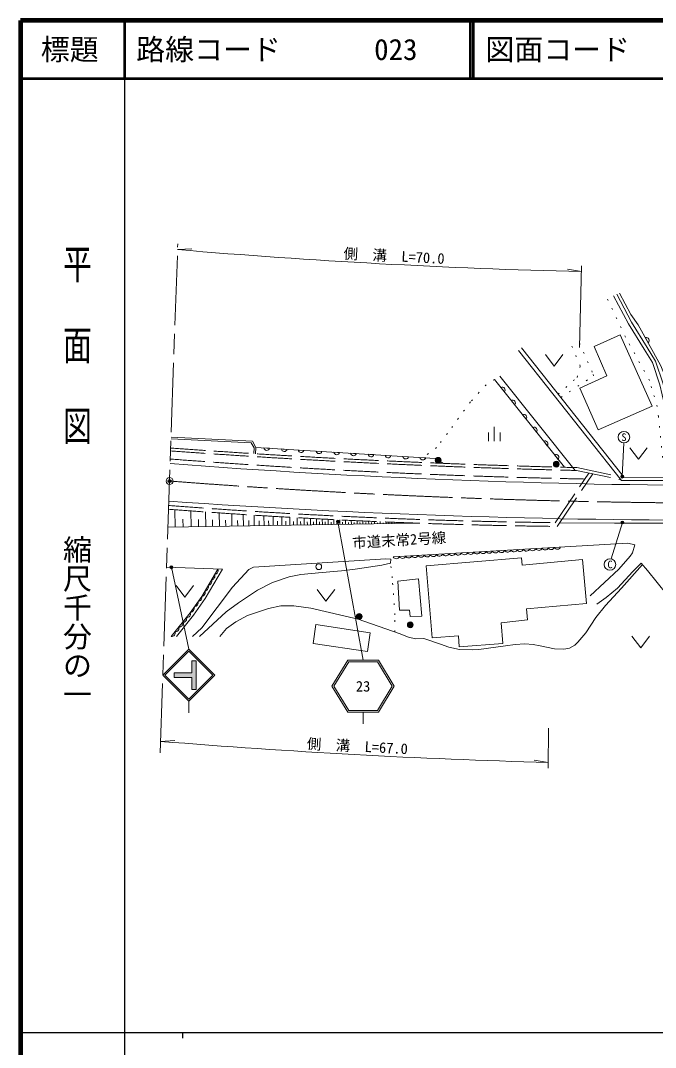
# Model space of a CAD drawing. Units: millimetres, scale not verified. Extents: x 40000 to 680000, y 20000 to 380000.
# Drawn here: x 40000 to 149775, y 202409 to 380000 of the extents above; entities that cross this region are included whole.
import ezdxf
from ezdxf.enums import TextEntityAlignment as Align

# ---------------------------------------------------------------- set-up
doc = ezdxf.new("R2010")
doc.units = ezdxf.units.MM
doc.header["$LTSCALE"] = 1000
doc.header["$PDMODE"] = 32
doc.header["$PDSIZE"] = 500
for name, pattern in [('CHAIN', [18.5, 12, -1.5, 3.5, -1.5]), ('DASHED', [7.5, 6, -1.5]), ('DOTTED', [1.75, 0.25, -1.5])]:
    doc.linetypes.add(name, pattern=pattern)
for name, color, linetype, lineweight in [('M-BGD', 7, 'Continuous', 13), ('M-BMK', 2, 'CHAIN', 13), ('M-BMK-SRVR', 3, 'Continuous', 13), ('M-STR-HTXT', 7, 'Continuous', 13), ('M-STR-STRC', 7, 'Continuous', 13), ('M-TTL', 2, 'Continuous', 140), ('M-TTL-BAND', 7, 'Continuous', 25), ('M-TTL-LINE', 7, 'Continuous', 50)]:
    doc.layers.add(name, color=color, linetype=linetype, lineweight=lineweight)
for name, color, linetype in [('M-BMK-HTXT', 7, 'Continuous'), ('M-OTRS', 6, 'Continuous'), ('M-TTL-TXT', 7, 'Continuous')]:
    doc.layers.add(name, color=color, linetype=linetype)
doc.styles.add('@ＭＳ ゴシック', font='')
doc.styles.add('ＭＳ ゴシック', font='')
doc.styles.get('@ＭＳ ゴシック').set_extended_font_data('@MS Gothic')
doc.styles.get('ＭＳ ゴシック').set_extended_font_data('MS Gothic')

msp = doc.modelspace()

# ---------------------------------------------------------------- hatches: boundary and pattern name
at = {"layer": 'M-BGD'}
for points in [[(111703, 303959, -1), (112703, 303959, -0.41421), (112203, 303459, -0.41421)], [(132130, 303278, -1), (133130, 303278, -0.41421), (132630, 302778, -0.41421)], [(98051, 276935, -1), (99051, 276935, -0.41421), (98551, 276435, -0.41421)], [(106878, 275501, -1), (107878, 275501, -0.41421), (107378, 275001, -0.41421)]]:
    msp.add_hatch(color=256, dxfattribs=at).paths.add_polyline_path(points)
at = {"layer": 'M-STR-HTXT'}
for points in [[(144220, 301308, -1), (143863, 300957, -1)], [(95084, 293476, -1), (94645, 293237, -1)], [(144231, 293360, -1), (143874, 293010, -1)], [(66305, 285565, -1), (65866, 285326, -1)]]:
    msp.add_hatch(color=256, dxfattribs=at).paths.add_polyline_path(points)
at = {"layer": 'M-STR-STRC'}
msp.add_hatch(color=256, dxfattribs=at).paths.add_polyline_path([(69587, 266417), (69587, 264292), (70337, 264292), (70337, 269292), (69587, 269292), (69587, 267167), (66587, 267167), (66587, 266417)])

# ---------------------------------------------------------------- linework, layer by layer
at = {"layer": 'M-BGD'}
for p, q in [((148033, 325158), (148513, 324291)), ((134044, 302742), (121936, 317928)), ((135885, 302197), (122891, 318494)), ((123038, 316545), (123656, 315771)), ((124829, 314300), (125446, 313525)), ((126790, 311840), (127407, 311066)), ((121904, 307238), (121904, 309738)), ((128570, 309607), (129188, 308832)), ((120904, 307238), (120904, 308738)), ((122904, 307238), (122904, 308738)), ((130454, 307244), (131072, 306469)), ((80688, 306176), (111672, 304279)), ((83054, 306031), (82065, 306092)), ((86087, 305846), (85098, 305906)), ((89005, 305667), (88016, 305727)), ((92119, 305476), (91130, 305537)), ((95163, 305290), (94174, 305350)), ((98057, 305113), (97068, 305173)), ((101083, 304927), (100094, 304988)), ((104024, 304747), (103035, 304808)), ((107098, 304559), (106109, 304620)), ((110050, 304378), (109061, 304439)), ((111672, 304279), (113171, 303418)), ((132333, 304887), (132951, 304112)), ((66719, 292380), (66667, 295408)), ((69494, 292428), (69446, 295203)), ((72039, 292472), (71995, 295017)), ((74388, 292512), (74347, 294860)), ((65493, 292359), (108191, 293095)), ((68107, 292404), (68083, 293792)), ((70767, 292450), (70745, 293722)), ((73213, 292492), (73193, 293666)), ((75471, 292531), (75452, 293614)), ((76554, 292550), (76517, 294716)), ((77554, 292567), (77536, 293566)), ((78553, 292584), (78519, 294583)), ((79475, 292600), (79459, 293522)), ((80398, 292616), (80366, 294460)), ((81254, 292631), (81239, 293487)), ((82110, 292645), (82081, 294358)), ((82906, 292659), (82893, 293455)), ((83703, 292673), (83675, 294265)), ((84443, 292685), (84430, 293426)), ((85183, 292698), (85157, 294179)), ((85871, 292710), (85859, 293398)), ((86559, 292722), (86535, 294098)), ((87199, 292733), (87188, 293373)), ((87838, 292744), (87816, 294023)), ((88434, 292754), (88424, 293350)), ((89031, 292765), (89010, 293957)), ((89589, 292774), (89579, 293333)), ((90147, 292784), (90128, 293901)), ((90670, 292793), (90661, 293316)), ((91194, 292802), (91176, 293848)), ((91693, 292810), (91685, 293300)), ((92193, 292819), (92177, 293798)), ((92693, 292828), (92685, 293283)), ((93193, 292836), (93178, 293747)), ((93693, 292845), (93686, 293267)), ((94193, 292854), (94179, 293697)), ((94693, 292862), (94686, 293250)), ((95193, 292871), (95180, 293647)), ((95693, 292879), (95687, 293234)), ((96193, 292888), (96181, 293596)), ((96693, 292897), (96687, 293217)), ((97193, 292905), (97182, 293546)), ((97693, 292914), (97688, 293204)), ((98193, 292923), (98182, 293503)), ((98692, 292931), (98688, 293193)), ((99192, 292940), (99183, 293463)), ((99692, 292948), (99688, 293181)), ((100192, 292957), (100184, 293422)), ((100692, 292966), (100689, 293169)), ((101192, 292974), (101185, 293381)), ((101692, 292983), (101689, 293157)), ((102192, 292991), (102186, 293340)), ((102692, 293000), (102689, 293145)), ((103192, 293009), (103187, 293299)), ((103692, 293017), (103690, 293133)), ((104192, 293026), (104188, 293258)), ((104692, 293035), (104690, 293122)), ((105191, 293043), (105188, 293217)), ((105691, 293052), (105690, 293110)), ((106191, 293060), (106189, 293177))]:
    msp.add_line(p, q, dxfattribs=at)
at = {"layer": 'M-BGD', "linetype": 'DASHED'}
for p, q in [((136103, 302192), (143799, 300582)), ((136161, 302691), (143314, 301194)), ((132433, 293164), (138268, 301739)), ((132774, 292510), (138956, 301595))]:
    msp.add_line(p, q, dxfattribs=at)
at = {"layer": 'M-BGD'}
for points in [[(142539, 332392), (145098, 327548), (147823, 323156), (149256, 320848), (150554, 316997), (151318, 313515), (151362, 312306), (151575, 300922), (144291, 300993), (144220, 301178), (126626, 323381)], [(143070, 332672), (145619, 327847), (148333, 323472), (149802, 321105), (151133, 317158), (151916, 313591), (151962, 312322), (152162, 301616)], [(143577, 332866), (145525, 329144), (146796, 327391), (150660, 320415), (151670, 317948), (152338, 315620), (152819, 312351), (153160, 307949), (153545, 301942)], [(126077, 322946), (143881, 300478), (188027, 300451), (190557, 304637)], [(130771, 322248), (132271, 320248), (133771, 322248)], [(66020, 307669), (79902, 306947), (80383, 306105), (80320, 305100)], [(66031, 307968), (80081, 307238), (80688, 306176), (80619, 305081)], [(145370, 306131), (146870, 304131), (148370, 306131)], [(247430, 295759), (210503, 293701), (181102, 293102), (142721, 293054), (133213, 293156)], [(104430, 287239), (145018, 289618), (146223, 289358), (145813, 287961), (145374, 287366), (143457, 285098), (138497, 280521)], [(69719, 273477), (71370, 274989), (76632, 281999), (79472, 285062), (80251, 285493), (103144, 286885), (104016, 286826), (103980, 286183), (102479, 285788), (97839, 285124), (95499, 284846), (92138, 284566), (88488, 284206), (86469, 283816), (83578, 282810), (80998, 281518), (77708, 279279), (75553, 277717), (70946, 273473)], [(139630, 279083), (141246, 280209), (143209, 281866), (145888, 284739), (147306, 286146), (148396, 284918), (151746, 280759), (153923, 278076), (155188, 276606), (157697, 273964), (160454, 270668), (162535, 267702), (163869, 264964), (166709, 258504), (166272, 256482)], [(65255, 285443), (74935, 285107), (71943, 280027), (69913, 277159), (66940, 273489)], [(74139, 285134), (71354, 280408), (69354, 277582), (66042, 273492)], [(74441, 273458), (75611, 274845), (77208, 276010), (79215, 277095), (82850, 278347), (85000, 278754), (87234, 278783), (90170, 278402), (98375, 276485), (105448, 274023), (107095, 273381), (108314, 273058), (109751, 273125), (112584, 272169), (114058, 271637), (115896, 271252), (118060, 271173), (119247, 271222), (123843, 271844), (125493, 272114), (127190, 272190), (128618, 272095), (129839, 271865), (132300, 271324), (133939, 271269), (134889, 271478), (135838, 272002), (136372, 272474), (137725, 274094), (139445, 276774), (141110, 278837), (143925, 281817), (147520, 285904)], [(66880, 282278), (68380, 280278), (69880, 282278)], [(91312, 281598), (92812, 279598), (94312, 281598)], [(145719, 273520), (147219, 271520), (148719, 273520)]]:
    msp.add_lwpolyline(points, dxfattribs=at)
at = {"layer": 'M-BGD', "linetype": 'DOTTED'}
for points in [[(151358, 300924), (150289, 311521), (150094, 313248), (149110, 316468), (148729, 317759), (144588, 325262), (141291, 332214)], [(133408, 314822), (139051, 318539), (138856, 319215), (136102, 325433)], [(132942, 315411), (136225, 318297), (136775, 320253), (134824, 324858)], [(121936, 317928), (120492, 316996), (117773, 314059), (113819, 308595), (111937, 306162), (109556, 304409)], [(104697, 274285), (104741, 277203), (104270, 283606), (103980, 286183)]]:
    msp.add_lwpolyline(points, dxfattribs=at)
at = {"layer": 'M-BGD'}
for points in [[(136698, 316448), (139878, 309219), (149217, 313339), (143649, 325662), (139157, 323633), (141369, 318581)], [(110159, 285679), (111182, 273228), (115705, 273600), (115860, 271711), (123372, 272259), (123110, 275847), (127639, 276388), (127499, 278244), (137853, 279200), (137165, 286775), (126744, 285833), (126630, 287092)], [(105234, 283053), (105545, 278045), (107225, 278040), (107353, 276912), (109360, 277022), (108816, 283424)], [(91069, 275532), (100464, 274127), (99976, 270863), (90581, 272268)]]:
    msp.add_lwpolyline(points, close=True, dxfattribs=at)
for centre in [(112203, 303959), (132630, 303278), (91560, 285550), (98551, 276935), (107378, 275501)]:
    msp.add_circle(centre, 500, dxfattribs=at)
for centre, radius, start, end in [((148187, 324677), 505, 310.15134, 107.80953), ((123271, 316097), 505, 319.73645, 117.39464), ((125061, 313852), 505, 319.73645, 117.39464), ((127022, 311392), 505, 319.73645, 117.39464), ((128803, 309159), 505, 319.73645, 117.39464), ((130687, 306796), 505, 319.73645, 117.39464), ((82566, 306159), 505, 187.66738, 345.32557), ((85598, 305973), 505, 187.66738, 345.32557), ((88517, 305795), 505, 187.66738, 345.32557), ((91630, 305604), 505, 187.66738, 345.32557), ((94675, 305418), 505, 187.66738, 345.32557), ((97569, 305241), 505, 187.66738, 345.32557), ((100595, 305055), 505, 187.66738, 345.32557), ((103536, 304875), 505, 187.66738, 345.32557), ((106609, 304687), 505, 187.66738, 345.32557), ((109562, 304506), 505, 187.66738, 345.32557), ((132566, 304439), 505, 319.73645, 117.39464), ((165087, 1603407), 1303816, 265.63584, 274.23952), ((160849, 1675031), 1381452, 266.0484, 274.21977), ((112455, 287962), 593, 208.50143, 338.2055), ((113527, 288025), 593, 208.50143, 338.2055), ((114598, 288088), 593, 208.50143, 338.2055), ((115670, 288150), 593, 208.50143, 338.2055), ((116742, 288213), 593, 208.50143, 338.2055), ((117814, 288276), 593, 208.50143, 338.2055), ((118886, 288339), 593, 208.50143, 338.2055), ((119958, 288402), 593, 208.50143, 338.2055), ((121030, 288465), 593, 208.50143, 338.2055), ((122102, 288527), 593, 208.50143, 338.2055), ((123174, 288590), 593, 208.50143, 338.2055), ((124246, 288653), 593, 208.50143, 338.2055), ((125318, 288716), 593, 208.50143, 338.2055), ((126390, 288779), 593, 208.50143, 338.2055), ((127462, 288841), 593, 208.50143, 338.2055), ((128534, 288904), 593, 208.50143, 338.2055), ((129606, 288967), 593, 208.50143, 338.2055), ((130678, 289030), 593, 208.50143, 338.2055), ((131750, 289093), 593, 208.50143, 338.2055), ((132822, 289155), 593, 208.50143, 338.2055), ((104951, 287522), 593, 208.50143, 338.2055), ((106023, 287585), 593, 208.50143, 338.2055), ((107095, 287648), 593, 208.50143, 338.2055), ((108167, 287711), 593, 208.50143, 338.2055), ((109239, 287774), 593, 208.50143, 338.2055), ((110311, 287836), 593, 208.50143, 338.2055), ((111383, 287899), 593, 208.50143, 338.2055), ((72843, 283988), 766, 283.76852, 15.21822), ((73400, 284933), 766, 283.76852, 15.21822), ((72286, 283043), 766, 283.76852, 15.21822), ((71172, 281152), 766, 283.76852, 15.21822), ((71729, 282097), 766, 283.76852, 15.21822), ((69910, 279407), 826, 281.37722, 8.05119), ((70599, 280278), 766, 279.67578, 9.75263), ((68776, 277373), 615, 262.10932, 19.86822), ((69122, 278508), 955, 284.06997, 5.35843), ((67451, 275737), 615, 262.10932, 19.86822), ((68114, 276555), 615, 262.10932, 19.86822), ((66126, 274101), 615, 262.10932, 19.86822), ((66789, 274919), 615, 262.10932, 19.86822)]:
    msp.add_arc(centre, radius, start, end, dxfattribs=at)
at = {"layer": 'M-BGD', "linetype": 'DASHED'}
for centre, radius, start, end in [((170017, 1735947), 1434156, 265.83869, 268.64498), ((170017, 1735947), 1433656, 265.83793, 268.64681), ((161629, 1543885), 1243404, 265.58445, 268.89129), ((145218, 1332744), 1040308, 265.6107, 269.31458), ((145218, 1332744), 1039658, 265.60919, 269.29535)]:
    msp.add_arc(centre, radius, start, end, dxfattribs=at)
at = {"layer": 'M-BMK'}
msp.add_line((64149, 253337), (67182, 341388), dxfattribs=at)
msp.add_arc((165078, 1585640), 1289108, 265.58173, 274.28763, dxfattribs=at)
at = {"layer": 'M-BMK-SRVR'}
msp.add_circle((65769, 300363), 600, dxfattribs=at)
at = {"layer": 'M-OTRS'}
msp.add_point((65769, 300363), dxfattribs=at)
msp.add_point((65769, 300363), dxfattribs=at)
at = {"layer": 'M-STR-HTXT'}
for p, q in [((67147, 340388), (69599, 340523)), ((136615, 323443), (137007, 337575)), ((136979, 336575), (134558, 336977)), ((144041, 301132), (144331, 306943)), ((94864, 293356), (99226, 269369)), ((144053, 293185), (142097, 286921)), ((66086, 285445), (69088, 271293)), ((131307, 257617), (131205, 250696)), ((64218, 255338), (66668, 255482)), ((131219, 251695), (128799, 252104))]:
    msp.add_line(p, q, dxfattribs=at)
for centre in [(144041, 301132), (94864, 293356), (144053, 293185), (66086, 285445)]:
    msp.add_circle(centre, 250, dxfattribs=at)
for centre, radius, start, end in [((165171, 1494327), 1158095, 265.14454, 268.60509), ((165171, 1494327), 1158095, 265.14454, 268.60509), ((165168, 1494242), 1243010, 265.34164, 268.43498)]:
    msp.add_arc(centre, radius, start, end, dxfattribs=at)
at = {"layer": 'M-STR-STRC'}
for p, q in [((64588, 266793), (69088, 271293)), ((64941, 266793), (69088, 270939)), ((73588, 266792), (69088, 271293)), ((73234, 266792), (69088, 270939)), ((70337, 269292), (69587, 269292)), ((69587, 267167), (69587, 269292)), ((70337, 264292), (70337, 269292)), ((96590, 269369), (93826, 264869)), ((96758, 269069), (94178, 264869)), ((96590, 269369), (101862, 269369)), ((96758, 269069), (101694, 269069)), ((104274, 264869), (101694, 269069)), ((104626, 264869), (101862, 269369)), ((64588, 266793), (69088, 262292)), ((64941, 266793), (69088, 262646)), ((66587, 266417), (66587, 267167)), ((69587, 267167), (66587, 267167)), ((69587, 266417), (66587, 266417)), ((69088, 262646), (73234, 266792)), ((69088, 262292), (73588, 266792)), ((69587, 264292), (69587, 266417)), ((93826, 264869), (96590, 260369)), ((94178, 264869), (96758, 260669)), ((101694, 260669), (104274, 264869)), ((101862, 260369), (104626, 264869)), ((70337, 264292), (69587, 264292)), ((69088, 262292), (69088, 260293)), ((96590, 260369), (101862, 260369)), ((96758, 260669), (101694, 260669)), ((99226, 260369), (99226, 258369))]:
    msp.add_line(p, q, dxfattribs=at)
msp.add_lwpolyline([(66587, 267167), (69587, 267167), (69587, 269292), (70337, 269292), (70337, 264292), (69587, 264292), (69587, 266417), (66587, 266417)], close=True, dxfattribs=at)
for centre in [(144331, 307943), (141911, 285938)]:
    msp.add_circle(centre, 1000, dxfattribs=at)
at = {"layer": 'M-TTL'}
for p, q in [((40000, 380000), (40000, 20000)), ((680000, 380000), (40000, 380000))]:
    msp.add_line(p, q, dxfattribs=at)
at = {"layer": 'M-TTL-BAND'}
for p, q in [((58000, 370000), (58000, 20000)), ((40000, 205000), (579000, 205000)), ((68000, 205000), (68000, 204000))]:
    msp.add_line(p, q, dxfattribs=at)
at = {"layer": 'M-TTL-LINE'}
for p, q in [((58000, 380000), (58000, 370000)), ((117750, 380000), (117750, 370000)), ((118250, 380000), (118250, 370000)), ((40000, 370000), (680000, 370000))]:
    msp.add_line(p, q, dxfattribs=at)

# ---------------------------------------------------------------- texts
at = {"layer": 'M-BMK-HTXT', "style": 'ＭＳ ゴシック'}
msp.add_text('市道末常2号線', height=1833, rotation=3.353, dxfattribs=at).set_placement((97438, 288212), align=Align.BOTTOM_LEFT)
at = {"layer": 'M-STR-HTXT', "style": 'ＭＳ ゴシック'}
for s, rotation, p in [('側\u3000溝\u3000L=70.0', 356.95, (104509, 337822)), ('側\u3000溝\u3000L=67.0', 356.948, (98159, 253039))]:
    msp.add_text(s, height=1833, rotation=rotation, dxfattribs=at).set_placement(p, align=Align.BOTTOM_CENTER)
at = {"layer": 'M-STR-STRC', "style": 'ＭＳ ゴシック'}
for s, height, p in [('S', 1320, (144331, 307943)), ('C', 1320, (141911, 285938)), ('23', 1833, (99226, 264869))]:
    msp.add_text(s, height=height, dxfattribs=at).set_placement(p, align=Align.MIDDLE_CENTER)
at = {"layer": 'M-TTL-BAND', "style": '@ＭＳ ゴシック', "width": 1.4}
msp.add_text('平  面  図', height=3666, rotation=270, dxfattribs=at).set_placement((49777, 306475), align=Align.MIDDLE_RIGHT)
at = {"layer": 'M-TTL-BAND', "style": '@ＭＳ ゴシック'}
msp.add_text('縮尺千分の一', height=3666, rotation=270, dxfattribs=at).set_placement((49777, 261030), align=Align.MIDDLE_RIGHT)
at = {"layer": 'M-TTL-TXT', "style": 'ＭＳ ゴシック'}
msp.add_text('標題', height=3666, dxfattribs=at).set_placement((48500, 375000), align=Align.MIDDLE_CENTER)
for s, p in [('路線コード', (60000, 375000)), ('023', (101142, 375000)), ('図面コード', (120380, 375000))]:
    msp.add_text(s, height=3666, dxfattribs=at).set_placement(p, align=Align.MIDDLE_LEFT)

doc.saveas('drawing.dxf')
